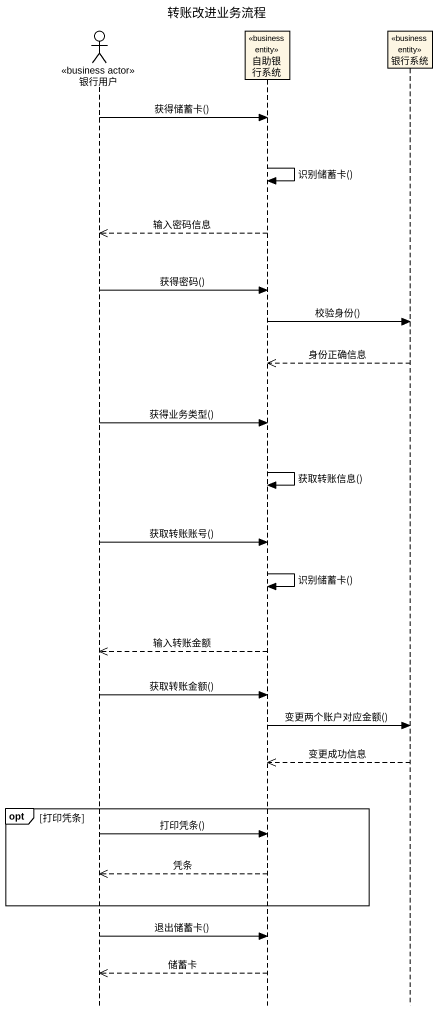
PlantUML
@startuml
title 转账改进业务流程
hide footbox
actor 银行用户 <<business actor>>
participant 自助银行系统 <<business entity>>
participant 银行系统 <<business entity>>

银行用户 -> 自助银行系统 : 获得储蓄卡()
自助银行系统 -> 自助银行系统 : 识别储蓄卡()
自助银行系统 -->> 银行用户 : 输入密码信息
银行用户 -> 自助银行系统 : 获得密码()
自助银行系统 -> 银行系统 : 校验身份()
银行系统 -->> 自助银行系统 : 身份正确信息
银行用户 -> 自助银行系统 : 获得业务类型()
自助银行系统 -> 自助银行系统 : 获取转账信息()
银行用户 -> 自助银行系统 : 获取转账账号()
自助银行系统 -> 自助银行系统 : 识别储蓄卡()
自助银行系统 -->> 银行用户 : 输入转账金额
银行用户 -> 自助银行系统 : 获取转账金额()
自助银行系统 -> 银行系统 : 变更两个账户对应金额()
银行系统 -->> 自助银行系统 : 变更成功信息
opt 打印凭条
  银行用户 -> 自助银行系统 : 打印凭条()
  自助银行系统 -->> 银行用户 : 凭条
end
银行用户 -> 自助银行系统 : 退出储蓄卡()
自助银行系统 -->> 银行用户 : 储蓄卡
@enduml
